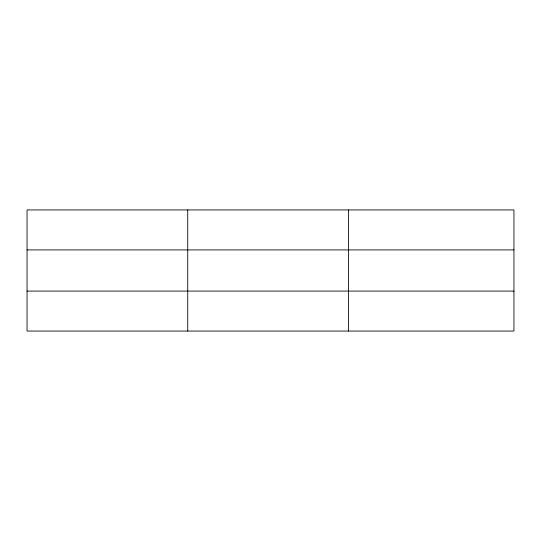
<?xml version="1.0" encoding="UTF-8"?>
<svg xmlns="http://www.w3.org/2000/svg" width="541" height="541" viewBox="0 0 541 541"><rect width="100%" height="100%" fill="white"/><g stroke="black" fill="none" stroke-linecap="round" stroke-linejoin="round"><path stroke-width="0.81" d="M187.727 209.942L187.727 331.058M348.404 209.942L348.404 331.058M513.95 249.908L513.95 209.942L27.05 209.942L27.05 331.058L513.95 331.058L513.95 249.908L27.05 249.908M27.05 291.092L513.95 291.092"/></g></svg>
